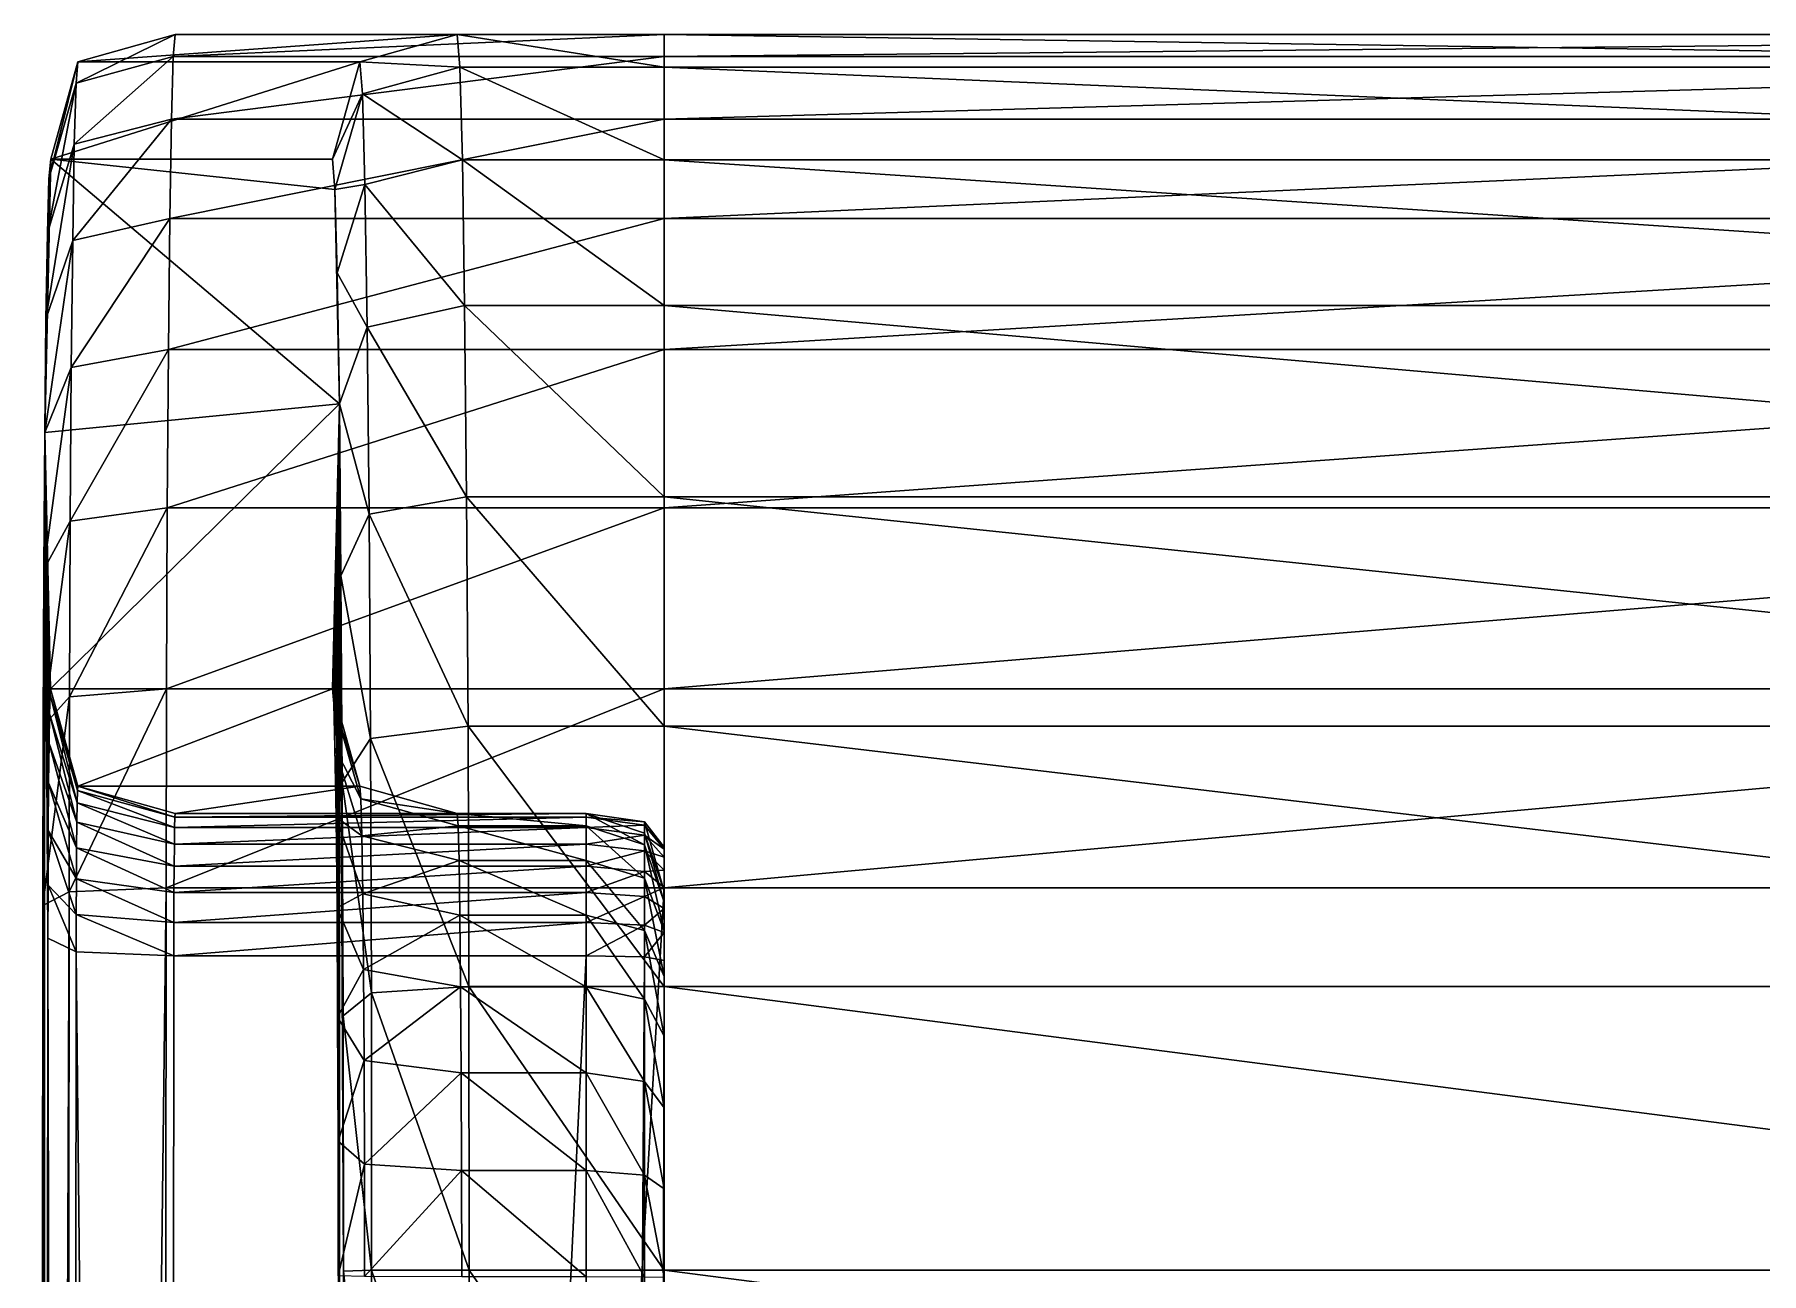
# Model space of a CAD drawing. Header units: metres. Extents: x -3624 to 1108, y -1406 to 909.
# Drawn here: x 1063.19 to 1085.36, y 893.55 to 909.46 of the extents above; entities that cross this region are included whole.
import ezdxf

# ---------------------------------------------------------------- set-up
doc = ezdxf.new("R2010")
doc.units = ezdxf.units.M

msp = doc.modelspace()

# ---------------------------------------------------------------- linework, layer by layer
for points in [[(1063.723, 908.832, 369.172), (1063.748, 909.108, 366.638), (1064.998, 909.458, 366.669)], [(1064.998, 909.458, 366.669), (1064.972, 909.176, 369.26), (1063.723, 908.832, 369.172)], [(1063.748, 909.108, 366.638), (1067.365, 909.108, -1.994), (1068.616, 909.458, -2.002)], [(1068.616, 909.458, -2.002), (1064.998, 909.458, 366.669), (1063.748, 909.108, 366.638)], [(1071.273, 909.458, 366.669), (1071.273, 909.176, 369.26), (1064.972, 909.176, 369.26)], [(1064.972, 909.176, 369.26), (1064.998, 909.458, 366.669), (1071.273, 909.458, 366.669)], [(1071.273, 909.458, -2.002), (1071.273, 909.458, 366.669), (1064.998, 909.458, 366.669)], [(1064.998, 909.458, 366.669), (1068.616, 909.458, -2.002), (1071.273, 909.458, -2.002)], [(1068.651, 909.04, -5.647), (1068.616, 909.458, -2.002), (1067.365, 909.108, -1.994)], [(1071.273, 909.04, -5.647), (1071.273, 909.458, -2.002), (1068.616, 909.458, -2.002)], [(1068.616, 909.458, -2.002), (1068.651, 909.04, -5.647), (1071.273, 909.04, -5.647)], [(1099.455, 909.458, 366.669), (1099.455, 909.176, 369.26), (1071.273, 909.176, 369.26)], [(1071.273, 909.176, 369.26), (1071.273, 909.458, 366.669), (1099.455, 909.458, 366.669)], [(1099.455, 909.458, -2.002), (1099.455, 909.458, 366.669), (1071.273, 909.458, 366.669)], [(1071.273, 909.458, 366.669), (1071.273, 909.458, -2.002), (1099.455, 909.458, -2.002)], [(1099.455, 909.04, -5.647), (1099.455, 909.458, -2.002), (1071.273, 909.458, -2.002)], [(1071.273, 909.458, -2.002), (1071.273, 909.04, -5.647), (1099.455, 909.04, -5.647)], [(1063.376, 907.604, 368.899), (1063.399, 907.858, 366.566), (1063.748, 909.108, 366.638)], [(1063.748, 909.108, 366.638), (1063.723, 908.832, 369.172), (1063.376, 907.604, 368.899)], [(1063.399, 907.858, 366.566), (1067.015, 907.858, -1.926), (1067.365, 909.108, -1.994)], [(1067.365, 909.108, -1.994), (1063.748, 909.108, 366.638), (1063.399, 907.858, 366.566)], [(1063.7, 908.05, 371.504), (1063.723, 908.832, 369.172), (1064.972, 909.176, 369.26)], [(1064.972, 909.176, 369.26), (1064.949, 908.37, 371.663), (1063.7, 908.05, 371.504)], [(1071.273, 909.176, 369.26), (1071.273, 908.37, 371.663), (1064.949, 908.37, 371.663)], [(1064.949, 908.37, 371.663), (1064.972, 909.176, 369.26), (1071.273, 909.176, 369.26)], [(1067.401, 908.697, -5.579), (1067.365, 909.108, -1.994), (1067.015, 907.858, -1.926)], [(1067.365, 909.108, -1.994), (1067.401, 908.697, -5.579), (1068.651, 909.04, -5.647)], [(1099.455, 909.176, 369.26), (1099.455, 908.37, 371.663), (1071.273, 908.37, 371.663)], [(1071.273, 908.37, 371.663), (1071.273, 909.176, 369.26), (1099.455, 909.176, 369.26)], [(1068.684, 907.849, -8.997), (1068.651, 909.04, -5.647), (1067.401, 908.697, -5.579)], [(1071.273, 907.849, -8.997), (1071.273, 909.04, -5.647), (1068.651, 909.04, -5.647)], [(1068.651, 909.04, -5.647), (1068.684, 907.849, -8.997), (1071.273, 907.849, -8.997)], [(1099.455, 907.849, -8.997), (1099.455, 909.04, -5.647), (1071.273, 909.04, -5.647)], [(1071.273, 909.04, -5.647), (1071.273, 907.849, -8.997), (1099.455, 907.849, -8.997)], [(1063.355, 906.907, 370.978), (1063.376, 907.604, 368.899), (1063.723, 908.832, 369.172)], [(1063.723, 908.832, 369.172), (1063.7, 908.05, 371.504), (1063.355, 906.907, 370.978)], [(1067.015, 907.858, -1.926), (1067.048, 907.471, -5.299), (1067.401, 908.697, -5.579)], [(1067.433, 907.532, -8.856), (1067.401, 908.697, -5.579), (1067.048, 907.471, -5.299)], [(1067.401, 908.697, -5.579), (1067.433, 907.532, -8.856), (1068.684, 907.849, -8.997)], [(1063.68, 906.814, 373.591), (1063.7, 908.05, 371.504), (1064.949, 908.37, 371.663)], [(1064.949, 908.37, 371.663), (1064.927, 907.097, 373.813), (1063.68, 906.814, 373.591)], [(1071.273, 908.37, 371.663), (1071.273, 907.097, 373.813), (1064.927, 907.097, 373.813)], [(1064.927, 907.097, 373.813), (1064.949, 908.37, 371.663), (1071.273, 908.37, 371.663)], [(1099.455, 908.37, 371.663), (1099.455, 907.097, 373.813), (1071.273, 907.097, 373.813)], [(1071.273, 907.097, 373.813), (1071.273, 908.37, 371.663), (1099.455, 908.37, 371.663)], [(1063.337, 905.805, 372.839), (1063.355, 906.907, 370.978), (1063.7, 908.05, 371.504)], [(1063.7, 908.05, 371.504), (1063.68, 906.814, 373.591), (1063.337, 905.805, 372.839)], [(1063.399, 907.858, 366.566), (1063.355, 906.907, 370.978), (1063.321, 904.349, 374.429)], [(1067.104, 904.719, -10.972), (1063.399, 907.858, 366.566), (1063.321, 904.349, 374.429)], [(1063.399, 907.858, 366.566), (1063.376, 907.604, 368.899), (1063.355, 906.907, 370.978)], [(1067.048, 907.471, -5.299), (1067.015, 907.858, -1.926), (1063.399, 907.858, 366.566)], [(1067.104, 904.719, -10.972), (1067.048, 907.471, -5.299), (1063.399, 907.858, 366.566)], [(1068.713, 905.978, -11.958), (1068.684, 907.849, -8.997), (1067.433, 907.532, -8.856)], [(1071.273, 905.978, -11.958), (1071.273, 907.849, -8.997), (1068.684, 907.849, -8.997)], [(1068.684, 907.849, -8.997), (1068.713, 905.978, -11.958), (1071.273, 905.978, -11.958)], [(1099.455, 905.978, -11.958), (1099.455, 907.849, -8.997), (1071.273, 907.849, -8.997)], [(1071.273, 907.849, -8.997), (1071.273, 905.978, -11.958), (1099.455, 905.978, -11.958)], [(1067.048, 907.471, -5.299), (1067.077, 906.401, -8.309), (1067.433, 907.532, -8.856)], [(1067.104, 904.719, -10.972), (1067.077, 906.401, -8.309), (1067.048, 907.471, -5.299)], [(1067.461, 905.703, -11.752), (1067.433, 907.532, -8.856), (1067.077, 906.401, -8.309)], [(1067.433, 907.532, -8.856), (1067.461, 905.703, -11.752), (1068.713, 905.978, -11.958)], [(1063.355, 906.907, 370.978), (1063.337, 905.805, 372.839), (1063.321, 904.349, 374.429)], [(1063.662, 905.182, 375.372), (1063.68, 906.814, 373.591), (1064.927, 907.097, 373.813)], [(1064.927, 907.097, 373.813), (1064.91, 905.416, 375.648), (1063.662, 905.182, 375.372)], [(1071.273, 907.097, 373.813), (1071.273, 905.416, 375.648), (1064.91, 905.416, 375.648)], [(1064.91, 905.416, 375.648), (1064.927, 907.097, 373.813), (1071.273, 907.097, 373.813)], [(1099.455, 907.097, 373.813), (1099.455, 905.416, 375.648), (1071.273, 905.416, 375.648)], [(1071.273, 905.416, 375.648), (1071.273, 907.097, 373.813), (1099.455, 907.097, 373.813)], [(1063.321, 904.349, 374.429), (1063.337, 905.805, 372.839), (1063.68, 906.814, 373.591)], [(1063.68, 906.814, 373.591), (1063.662, 905.182, 375.372), (1063.321, 904.349, 374.429)], [(1067.077, 906.401, -8.309), (1067.104, 904.719, -10.972), (1067.461, 905.703, -11.752)], [(1068.738, 903.524, -14.435), (1068.713, 905.978, -11.958), (1067.461, 905.703, -11.752)], [(1071.273, 903.524, -14.435), (1071.273, 905.978, -11.958), (1068.713, 905.978, -11.958)], [(1068.713, 905.978, -11.958), (1068.738, 903.524, -14.435), (1071.273, 903.524, -14.435)], [(1099.455, 903.524, -14.435), (1099.455, 905.978, -11.958), (1071.273, 905.978, -11.958)], [(1071.273, 905.978, -11.958), (1071.273, 903.524, -14.435), (1099.455, 903.524, -14.435)], [(1067.485, 903.302, -14.173), (1067.461, 905.703, -11.752), (1067.104, 904.719, -10.972)], [(1067.461, 905.703, -11.752), (1067.485, 903.302, -14.173), (1068.738, 903.524, -14.435)], [(1063.648, 903.21, 376.785), (1063.662, 905.182, 375.372), (1064.91, 905.416, 375.648)], [(1064.91, 905.416, 375.648), (1064.895, 903.384, 377.103), (1063.648, 903.21, 376.785)], [(1071.273, 905.416, 375.648), (1071.273, 903.384, 377.103), (1064.895, 903.384, 377.103)], [(1064.895, 903.384, 377.103), (1064.91, 905.416, 375.648), (1071.273, 905.416, 375.648)], [(1099.455, 905.416, 375.648), (1099.455, 903.384, 377.103), (1071.273, 903.384, 377.103)], [(1071.273, 903.384, 377.103), (1071.273, 905.416, 375.648), (1099.455, 905.416, 375.648)], [(1063.309, 902.59, 375.689), (1063.321, 904.349, 374.429), (1063.662, 905.182, 375.372)], [(1063.662, 905.182, 375.372), (1063.648, 903.21, 376.785), (1063.309, 902.59, 375.689)], [(1067.104, 904.719, -10.972), (1063.321, 904.349, 374.429), (1063.397, 901.059, 366.74)], [(1067.104, 904.719, -10.972), (1063.397, 901.059, 366.74), (1067.017, 901.059, -2.109)], [(1067.104, 904.719, -10.972), (1067.017, 901.059, -2.109), (1067.033, 900.87, -3.748)], [(1067.104, 904.719, -10.972), (1067.033, 900.87, -3.748), (1067.048, 900.303, -5.344)], [(1067.104, 904.719, -10.972), (1067.048, 900.303, -5.344), (1067.062, 899.413, -6.753)], [(1067.104, 904.719, -10.972), (1067.062, 899.413, -6.753), (1067.074, 898.246, -7.93)], [(1067.104, 904.719, -10.972), (1067.074, 898.246, -7.93), (1067.082, 896.845, -8.832)], [(1067.104, 904.719, -10.972), (1067.082, 896.845, -8.832), (1067.088, 895.254, -9.413)], [(1067.105, 882.355, -11.167), (1067.104, 904.719, -10.972), (1067.088, 895.254, -9.413)], [(1067.104, 904.719, -10.972), (1067.125, 902.511, -13.2), (1067.485, 903.302, -14.173)], [(1067.142, 899.863, -14.905), (1067.125, 902.511, -13.2), (1067.104, 904.719, -10.972)], [(1067.157, 893.584, -16.406), (1067.142, 899.863, -14.905), (1067.104, 904.719, -10.972)], [(1067.105, 882.355, -11.167), (1067.157, 893.584, -16.406), (1067.104, 904.719, -10.972)], [(1063.321, 904.349, 374.429), (1063.2, 785.897, 386.853), (1063.19, 771.043, 387.781)], [(1063.321, 904.349, 374.429), (1063.19, 771.043, 387.781), (1063.259, 774.42, 380.827)], [(1063.321, 904.349, 374.429), (1063.3, 900.581, 376.565), (1063.2, 785.897, 386.853)], [(1063.321, 904.349, 374.429), (1063.259, 774.42, 380.827), (1063.261, 778.05, 380.623)], [(1063.321, 904.349, 374.429), (1063.261, 778.05, 380.623), (1063.263, 781.677, 380.374)], [(1063.321, 904.349, 374.429), (1063.263, 781.677, 380.374), (1063.266, 785.295, 380.079)], [(1063.321, 904.349, 374.429), (1063.266, 785.295, 380.079), (1063.363, 897.858, 370.232)], [(1063.321, 904.349, 374.429), (1063.309, 902.59, 375.689), (1063.3, 900.581, 376.565)], [(1063.321, 904.349, 374.429), (1063.363, 897.858, 370.232), (1063.364, 898.539, 370.097)], [(1063.321, 904.349, 374.429), (1063.364, 898.539, 370.097), (1063.367, 899.24, 369.791)], [(1063.321, 904.349, 374.429), (1063.367, 899.24, 369.791), (1063.371, 899.852, 369.353)], [(1063.321, 904.349, 374.429), (1063.371, 899.852, 369.353), (1063.377, 900.357, 368.802)], [(1063.321, 904.349, 374.429), (1063.377, 900.357, 368.802), (1063.383, 900.74, 368.155)], [(1063.321, 904.349, 374.429), (1063.383, 900.74, 368.155), (1063.39, 900.983, 367.43)], [(1063.321, 904.349, 374.429), (1063.39, 900.983, 367.43), (1063.397, 901.059, 366.74)], [(1063.639, 900.956, 377.768), (1063.648, 903.21, 376.785), (1064.895, 903.384, 377.103)], [(1064.895, 903.384, 377.103), (1064.885, 901.061, 378.116), (1063.639, 900.956, 377.768)], [(1071.273, 903.384, 377.103), (1071.273, 901.061, 378.116), (1064.885, 901.061, 378.116)], [(1064.885, 901.061, 378.116), (1064.895, 903.384, 377.103), (1071.273, 903.384, 377.103)], [(1068.756, 900.579, -16.331), (1068.738, 903.524, -14.435), (1067.485, 903.302, -14.173)], [(1071.273, 900.579, -16.331), (1071.273, 903.524, -14.435), (1068.738, 903.524, -14.435)], [(1068.738, 903.524, -14.435), (1068.756, 900.579, -16.331), (1071.273, 900.579, -16.331)], [(1099.455, 900.579, -16.331), (1099.455, 903.524, -14.435), (1071.273, 903.524, -14.435)], [(1071.273, 903.524, -14.435), (1071.273, 900.579, -16.331), (1099.455, 900.579, -16.331)], [(1099.455, 903.384, 377.103), (1099.455, 901.061, 378.116), (1071.273, 901.061, 378.116)], [(1071.273, 901.061, 378.116), (1071.273, 903.384, 377.103), (1099.455, 903.384, 377.103)], [(1063.3, 900.581, 376.565), (1063.309, 902.59, 375.689), (1063.648, 903.21, 376.785)], [(1063.648, 903.21, 376.785), (1063.639, 900.956, 377.768), (1063.3, 900.581, 376.565)], [(1067.503, 900.422, -16.027), (1067.485, 903.302, -14.173), (1067.125, 902.511, -13.2)], [(1067.485, 903.302, -14.173), (1067.503, 900.422, -16.027), (1068.756, 900.579, -16.331)], [(1067.125, 902.511, -13.2), (1067.142, 899.863, -14.905), (1067.503, 900.422, -16.027)], [(1063.296, 898.278, 377.021), (1063.3, 900.581, 376.565), (1063.639, 900.956, 377.768)], [(1063.639, 900.956, 377.768), (1063.634, 898.455, 378.264), (1063.296, 898.278, 377.021)], [(1063.39, 900.983, 367.43), (1063.383, 900.74, 368.155), (1063.738, 899.597, 367.635)], [(1063.397, 901.059, 366.74), (1063.39, 900.983, 367.43), (1063.743, 899.755, 367.164)], [(1063.738, 899.597, 367.635), (1063.743, 899.755, 367.164), (1063.39, 900.983, 367.43)], [(1063.743, 899.755, 367.164), (1063.748, 899.809, 366.676), (1063.397, 901.059, 366.74)], [(1067.017, 901.059, -2.109), (1063.397, 901.059, 366.74), (1063.748, 899.809, 366.676)], [(1063.634, 898.455, 378.264), (1063.639, 900.956, 377.768), (1064.885, 901.061, 378.116)], [(1064.885, 901.061, 378.116), (1064.88, 898.504, 378.623), (1063.634, 898.455, 378.264)], [(1063.748, 899.809, 366.676), (1067.366, 899.809, -2.034), (1067.017, 901.059, -2.109)], [(1071.273, 901.061, 378.116), (1071.273, 898.504, 378.623), (1064.88, 898.504, 378.623)], [(1064.88, 898.504, 378.623), (1064.885, 901.061, 378.116), (1071.273, 901.061, 378.116)], [(1067.033, 900.87, -3.748), (1067.017, 901.059, -2.109), (1067.366, 899.809, -2.034)], [(1099.455, 901.061, 378.116), (1099.455, 898.504, 378.623), (1071.273, 898.504, 378.623)], [(1071.273, 898.504, 378.623), (1071.273, 901.061, 378.116), (1099.455, 901.061, 378.116)], [(1063.383, 900.74, 368.155), (1063.377, 900.357, 368.802), (1063.734, 899.347, 368.057)], [(1063.734, 899.347, 368.057), (1063.738, 899.597, 367.635), (1063.383, 900.74, 368.155)], [(1067.366, 899.809, -2.034), (1067.38, 899.645, -3.46), (1067.033, 900.87, -3.748)], [(1067.048, 900.303, -5.344), (1067.033, 900.87, -3.748), (1067.38, 899.645, -3.46)], [(1063.3, 900.581, 376.565), (1063.296, 898.278, 377.021), (1063.2, 785.897, 386.853)], [(1068.768, 897.239, -17.551), (1068.756, 900.579, -16.331), (1067.503, 900.422, -16.027)], [(1071.273, 897.239, -17.551), (1071.273, 900.579, -16.331), (1068.756, 900.579, -16.331)], [(1068.756, 900.579, -16.331), (1068.768, 897.239, -17.551), (1071.273, 897.239, -17.551)], [(1099.455, 897.239, -17.551), (1099.455, 900.579, -16.331), (1071.273, 900.579, -16.331)], [(1071.273, 900.579, -16.331), (1071.273, 897.239, -17.551), (1099.455, 897.239, -17.551)], [(1063.377, 900.357, 368.802), (1063.371, 899.852, 369.353), (1063.731, 899.018, 368.416)], [(1063.731, 899.018, 368.416), (1063.734, 899.347, 368.057), (1063.377, 900.357, 368.802)], [(1067.38, 899.645, -3.46), (1067.393, 899.171, -4.791), (1067.048, 900.303, -5.344)], [(1067.062, 899.413, -6.753), (1067.048, 900.303, -5.344), (1067.393, 899.171, -4.791)], [(1067.515, 897.156, -17.221), (1067.503, 900.422, -16.027), (1067.142, 899.863, -14.905)], [(1067.503, 900.422, -16.027), (1067.515, 897.156, -17.221), (1068.768, 897.239, -17.551)], [(1063.371, 899.852, 369.353), (1063.367, 899.24, 369.791), (1063.728, 898.62, 368.702)], [(1063.728, 898.62, 368.702), (1063.731, 899.018, 368.416), (1063.371, 899.852, 369.353)], [(1063.748, 899.809, 366.676), (1063.743, 899.755, 367.164), (1064.993, 899.412, 367.101)], [(1064.993, 899.412, 367.101), (1064.998, 899.458, 366.669), (1063.748, 899.809, 366.676)], [(1067.366, 899.809, -2.034), (1063.748, 899.809, 366.676), (1064.998, 899.458, 366.669)], [(1064.998, 899.458, 366.669), (1068.616, 899.458, -2.002), (1067.366, 899.809, -2.034)], [(1067.142, 899.863, -14.905), (1067.153, 896.861, -16.001), (1067.515, 897.156, -17.221)], [(1067.157, 893.584, -16.406), (1067.153, 896.861, -16.001), (1067.142, 899.863, -14.905)], [(1067.38, 899.645, -3.46), (1067.366, 899.809, -2.034), (1068.616, 899.458, -2.002)], [(1063.738, 899.597, 367.635), (1063.734, 899.347, 368.057), (1064.986, 899.065, 367.859)], [(1063.743, 899.755, 367.164), (1063.738, 899.597, 367.635), (1064.989, 899.277, 367.501)], [(1064.986, 899.065, 367.859), (1064.989, 899.277, 367.501), (1063.738, 899.597, 367.635)], [(1064.989, 899.277, 367.501), (1064.993, 899.412, 367.101), (1063.743, 899.755, 367.164)], [(1068.616, 899.458, -2.002), (1068.629, 899.302, -3.368), (1067.38, 899.645, -3.46)], [(1067.393, 899.171, -4.791), (1067.38, 899.645, -3.46), (1068.629, 899.302, -3.368)], [(1063.734, 899.347, 368.057), (1063.731, 899.018, 368.416), (1064.983, 898.784, 368.165)], [(1064.983, 898.784, 368.165), (1064.986, 899.065, 367.859), (1063.734, 899.347, 368.057)], [(1064.989, 899.277, 367.501), (1070.273, 899.277, 367.501), (1070.273, 899.412, 367.101)], [(1070.273, 899.412, 367.101), (1064.993, 899.412, 367.101), (1064.989, 899.277, 367.501)], [(1064.993, 899.412, 367.101), (1070.273, 899.412, 367.101), (1070.273, 899.458, 366.669)], [(1070.273, 899.458, 366.669), (1064.998, 899.458, 366.669), (1064.993, 899.412, 367.101)], [(1064.998, 899.458, 366.669), (1070.273, 899.458, 366.669), (1070.273, 899.458, -2.002)], [(1070.273, 899.458, -2.002), (1068.616, 899.458, -2.002), (1064.998, 899.458, 366.669)], [(1067.393, 899.171, -4.791), (1067.404, 898.429, -5.966), (1067.062, 899.413, -6.753)], [(1067.074, 898.246, -7.93), (1067.062, 899.413, -6.753), (1067.404, 898.429, -5.966)], [(1068.616, 899.458, -2.002), (1070.273, 899.458, -2.002), (1070.273, 899.302, -3.368)], [(1070.273, 899.302, -3.368), (1068.629, 899.302, -3.368), (1068.616, 899.458, -2.002)], [(1071.023, 899.35, 366.663), (1070.273, 899.458, 366.669), (1070.273, 899.412, 367.101)], [(1070.273, 899.458, 366.669), (1071.023, 899.35, 366.663), (1071.023, 899.208, -1.987)], [(1071.023, 899.208, -1.987), (1070.273, 899.458, -2.002), (1070.273, 899.458, 366.669)], [(1070.273, 899.458, -2.002), (1071.023, 899.208, -1.987), (1071.023, 899.057, -3.311)], [(1071.023, 899.057, -3.311), (1070.273, 899.302, -3.368), (1070.273, 899.458, -2.002)], [(1071.023, 899.308, 367.078), (1070.273, 899.412, 367.101), (1070.273, 899.277, 367.501)], [(1070.273, 899.412, 367.101), (1071.023, 899.308, 367.078), (1071.023, 899.35, 366.663)], [(1071.273, 899.025, 366.645), (1071.023, 899.35, 366.663), (1071.023, 899.308, 367.078)], [(1071.023, 899.35, 366.663), (1071.273, 899.025, 366.645), (1071.273, 898.458, -1.944)], [(1071.273, 898.458, -1.944), (1071.023, 899.208, -1.987), (1071.023, 899.35, 366.663)], [(1063.367, 899.24, 369.791), (1063.364, 898.539, 370.097), (1063.726, 898.164, 368.9)], [(1063.726, 898.164, 368.9), (1063.728, 898.62, 368.702), (1063.367, 899.24, 369.791)], [(1064.986, 899.065, 367.859), (1070.273, 899.065, 367.859), (1070.273, 899.277, 367.501)], [(1070.273, 899.277, 367.501), (1064.989, 899.277, 367.501), (1064.986, 899.065, 367.859)], [(1068.629, 899.302, -3.368), (1068.641, 898.855, -4.625), (1067.393, 899.171, -4.791)], [(1067.404, 898.429, -5.966), (1067.393, 899.171, -4.791), (1068.641, 898.855, -4.625)], [(1068.629, 899.302, -3.368), (1070.273, 899.302, -3.368), (1070.273, 898.855, -4.625)], [(1070.273, 898.855, -4.625), (1068.641, 898.855, -4.625), (1068.629, 899.302, -3.368)], [(1070.273, 899.277, 367.501), (1071.023, 899.182, 367.458), (1071.023, 899.308, 367.078)], [(1070.273, 899.302, -3.368), (1071.023, 899.057, -3.311), (1071.023, 898.629, -4.515)], [(1071.023, 898.629, -4.515), (1070.273, 898.855, -4.625), (1070.273, 899.302, -3.368)], [(1071.023, 899.182, 367.458), (1070.273, 899.277, 367.501), (1070.273, 899.065, 367.859)], [(1070.273, 899.065, 367.859), (1071.023, 898.981, 367.798), (1071.023, 899.182, 367.458)], [(1071.273, 898.999, 367.01), (1071.023, 899.308, 367.078), (1071.023, 899.182, 367.458)], [(1071.023, 899.308, 367.078), (1071.273, 898.999, 367.01), (1071.273, 899.025, 366.645)], [(1071.023, 899.208, -1.987), (1071.273, 898.458, -1.944), (1071.273, 898.321, -3.141)], [(1071.273, 898.321, -3.141), (1071.023, 899.057, -3.311), (1071.023, 899.208, -1.987)], [(1071.273, 898.898, 367.328), (1071.023, 899.182, 367.458), (1071.023, 898.981, 367.798)], [(1071.023, 899.182, 367.458), (1071.273, 898.898, 367.328), (1071.273, 898.999, 367.01)], [(1063.731, 899.018, 368.416), (1063.728, 898.62, 368.702), (1064.981, 898.446, 368.408)], [(1064.981, 898.446, 368.408), (1064.983, 898.784, 368.165), (1063.731, 899.018, 368.416)], [(1064.983, 898.784, 368.165), (1070.273, 898.784, 368.165), (1070.273, 899.065, 367.859)], [(1070.273, 899.065, 367.859), (1064.986, 899.065, 367.859), (1064.983, 898.784, 368.165)], [(1071.023, 898.981, 367.798), (1070.273, 899.065, 367.859), (1070.273, 898.784, 368.165)], [(1070.273, 898.784, 368.165), (1071.023, 898.716, 368.088), (1071.023, 898.981, 367.798)], [(1071.023, 899.057, -3.311), (1071.273, 898.321, -3.141), (1071.273, 897.95, -4.185)], [(1071.273, 897.95, -4.185), (1071.023, 898.629, -4.515), (1071.023, 899.057, -3.311)], [(1071.273, 898.731, 367.612), (1071.023, 898.981, 367.798), (1071.023, 898.716, 368.088)], [(1071.023, 898.981, 367.798), (1071.273, 898.731, 367.612), (1071.273, 898.898, 367.328)], [(1071.273, 898.321, -3.141), (1071.273, 898.458, -1.944), (1071.273, 899.025, 366.645)], [(1071.273, 897.366, -5.108), (1071.273, 898.321, -3.141), (1071.273, 899.025, 366.645)], [(1071.273, 893.502, -6.995), (1071.273, 897.366, -5.108), (1071.273, 899.025, 366.645)], [(1071.273, 882.01, 353.706), (1071.273, 893.502, -6.995), (1071.273, 899.025, 366.645)], [(1071.273, 881.919, 354.549), (1071.273, 882.01, 353.706), (1071.273, 899.025, 366.645)], [(1071.273, 881.704, 355.386), (1071.273, 881.919, 354.549), (1071.273, 899.025, 366.645)], [(1071.273, 881.372, 356.175), (1071.273, 881.704, 355.386), (1071.273, 899.025, 366.645)], [(1071.273, 880.93, 356.906), (1071.273, 881.372, 356.175), (1071.273, 899.025, 366.645)], [(1071.273, 880.384, 357.566), (1071.273, 880.93, 356.906), (1071.273, 899.025, 366.645)], [(1071.273, 879.744, 358.146), (1071.273, 880.384, 357.566), (1071.273, 899.025, 366.645)], [(1071.273, 879.014, 358.632), (1071.273, 879.744, 358.146), (1071.273, 899.025, 366.645)], [(1071.273, 878.211, 358.984), (1071.273, 879.014, 358.632), (1071.273, 899.025, 366.645)], [(1071.273, 877.377, 359.211), (1071.273, 878.211, 358.984), (1071.273, 899.025, 366.645)], [(1071.273, 876.527, 359.313), (1071.273, 877.377, 359.211), (1071.273, 899.025, 366.645)], [(1071.273, 875.673, 359.291), (1071.273, 876.527, 359.313), (1071.273, 899.025, 366.645)], [(1071.273, 874.83, 359.143), (1071.273, 875.673, 359.291), (1071.273, 899.025, 366.645)], [(1071.273, 899.025, 366.645), (1071.273, 898.999, 367.01), (1071.273, 785.077, 377.504)], [(1071.273, 899.025, 366.645), (1071.273, 785.077, 377.504), (1071.273, 508.727, 368.046)], [(1071.273, 874.83, 359.143), (1071.273, 899.025, 366.645), (1071.273, 508.727, 368.046)], [(1071.273, 898.999, 367.01), (1071.273, 898.898, 367.328), (1071.273, 785.077, 377.504)], [(1064.981, 898.446, 368.408), (1070.273, 898.446, 368.408), (1070.273, 898.784, 368.165)], [(1070.273, 898.784, 368.165), (1064.983, 898.784, 368.165), (1064.981, 898.446, 368.408)], [(1068.641, 898.855, -4.625), (1068.652, 898.153, -5.735), (1067.404, 898.429, -5.966)], [(1068.641, 898.855, -4.625), (1070.273, 898.855, -4.625), (1070.273, 898.153, -5.735)], [(1070.273, 898.153, -5.735), (1068.652, 898.153, -5.735), (1068.641, 898.855, -4.625)], [(1070.273, 898.855, -4.625), (1071.023, 898.629, -4.515), (1071.023, 897.957, -5.578)], [(1071.023, 897.957, -5.578), (1070.273, 898.153, -5.735), (1070.273, 898.855, -4.625)], [(1071.023, 898.716, 368.088), (1070.273, 898.784, 368.165), (1070.273, 898.446, 368.408)], [(1070.273, 898.446, 368.408), (1071.023, 898.395, 368.317), (1071.023, 898.716, 368.088)], [(1071.023, 898.716, 368.088), (1071.273, 898.509, 367.855), (1071.273, 898.731, 367.612)], [(1071.273, 898.509, 367.855), (1071.023, 898.716, 368.088), (1071.023, 898.395, 368.317)], [(1071.273, 898.898, 367.328), (1071.273, 898.731, 367.612), (1071.273, 785.077, 377.504)], [(1071.273, 898.731, 367.612), (1071.273, 898.509, 367.855), (1071.273, 785.077, 377.504)], [(1063.364, 898.539, 370.097), (1063.363, 897.858, 370.232), (1063.725, 897.682, 368.996)], [(1063.725, 897.682, 368.996), (1063.726, 898.164, 368.9), (1063.364, 898.539, 370.097)], [(1063.537, 786.003, 388.102), (1063.634, 898.455, 378.264), (1064.88, 898.504, 378.623)], [(1064.88, 898.504, 378.623), (1064.784, 786.032, 388.463), (1063.537, 786.003, 388.102)], [(1063.728, 898.62, 368.702), (1063.726, 898.164, 368.9), (1064.979, 898.059, 368.577)], [(1064.979, 898.059, 368.577), (1064.981, 898.446, 368.408), (1063.728, 898.62, 368.702)], [(1071.273, 898.504, 378.623), (1071.273, 786.032, 388.463), (1064.784, 786.032, 388.463)], [(1064.784, 786.032, 388.463), (1064.88, 898.504, 378.623), (1071.273, 898.504, 378.623)], [(1071.023, 898.629, -4.515), (1071.273, 897.95, -4.185), (1071.273, 897.366, -5.108)], [(1071.273, 897.366, -5.108), (1071.023, 897.957, -5.578), (1071.023, 898.629, -4.515)], [(1071.023, 898.395, 368.317), (1071.273, 898.24, 368.046), (1071.273, 898.509, 367.855)], [(1071.273, 898.509, 367.855), (1071.273, 898.24, 368.046), (1071.273, 785.077, 377.504)], [(1099.455, 898.504, 378.623), (1099.455, 786.032, 388.463), (1071.273, 786.032, 388.463)], [(1071.273, 786.032, 388.463), (1071.273, 898.504, 378.623), (1099.455, 898.504, 378.623)], [(1063.2, 785.897, 386.853), (1063.296, 898.278, 377.021), (1063.634, 898.455, 378.264)], [(1063.634, 898.455, 378.264), (1063.537, 786.003, 388.102), (1063.2, 785.897, 386.853)], [(1064.979, 898.059, 368.577), (1070.273, 898.059, 368.577), (1070.273, 898.446, 368.408)], [(1070.273, 898.446, 368.408), (1064.981, 898.446, 368.408), (1064.979, 898.059, 368.577)], [(1067.404, 898.429, -5.966), (1067.414, 897.455, -6.949), (1067.074, 898.246, -7.93)], [(1067.082, 896.845, -8.832), (1067.074, 898.246, -7.93), (1067.414, 897.455, -6.949)], [(1067.414, 897.455, -6.949), (1067.404, 898.429, -5.966), (1068.652, 898.153, -5.735)], [(1071.023, 898.395, 368.317), (1070.273, 898.446, 368.408), (1070.273, 898.059, 368.577)], [(1070.273, 898.059, 368.577), (1071.023, 898.027, 368.476), (1071.023, 898.395, 368.317)], [(1071.273, 898.24, 368.046), (1071.023, 898.395, 368.317), (1071.023, 898.027, 368.476)], [(1071.023, 898.027, 368.476), (1071.273, 897.933, 368.174), (1071.273, 898.24, 368.046)], [(1071.273, 897.366, -5.108), (1071.273, 897.95, -4.185), (1071.273, 898.321, -3.141)], [(1071.273, 898.24, 368.046), (1071.273, 897.933, 368.174), (1071.273, 785.077, 377.504)], [(1063.726, 898.164, 368.9), (1063.725, 897.682, 368.996), (1064.978, 897.632, 368.661)], [(1064.978, 897.632, 368.661), (1064.979, 898.059, 368.577), (1063.726, 898.164, 368.9)], [(1064.978, 897.632, 368.661), (1070.273, 897.632, 368.661), (1070.273, 898.059, 368.577)], [(1070.273, 898.059, 368.577), (1064.979, 898.059, 368.577), (1064.978, 897.632, 368.661)], [(1068.652, 898.153, -5.735), (1068.661, 897.233, -6.663), (1067.414, 897.455, -6.949)], [(1068.652, 898.153, -5.735), (1070.273, 898.153, -5.735), (1070.273, 897.233, -6.663)], [(1070.273, 897.233, -6.663), (1068.661, 897.233, -6.663), (1068.652, 898.153, -5.735)], [(1070.273, 898.153, -5.735), (1071.023, 897.957, -5.578), (1071.023, 897.075, -6.468)], [(1071.023, 897.075, -6.468), (1070.273, 897.233, -6.663), (1070.273, 898.153, -5.735)], [(1071.023, 898.027, 368.476), (1070.273, 898.059, 368.577), (1070.273, 897.632, 368.661)], [(1070.273, 897.632, 368.661), (1071.023, 897.617, 368.554), (1071.023, 898.027, 368.476)], [(1071.273, 897.933, 368.174), (1071.023, 898.027, 368.476), (1071.023, 897.617, 368.554)], [(1063.363, 897.858, 370.232), (1063.266, 785.295, 380.079), (1063.628, 785.19, 378.837)], [(1063.628, 785.19, 378.837), (1063.725, 897.682, 368.996), (1063.363, 897.858, 370.232)], [(1071.023, 897.957, -5.578), (1071.273, 897.366, -5.108), (1071.273, 896.6, -5.882)], [(1071.273, 896.6, -5.882), (1071.023, 897.075, -6.468), (1071.023, 897.957, -5.578)], [(1071.023, 897.617, 368.554), (1071.273, 897.571, 368.231), (1071.273, 897.933, 368.174)], [(1071.273, 897.933, 368.174), (1071.273, 897.571, 368.231), (1071.273, 785.077, 377.504)], [(1063.725, 897.682, 368.996), (1063.628, 785.19, 378.837), (1064.882, 785.161, 378.501)], [(1064.882, 785.161, 378.501), (1064.978, 897.632, 368.661), (1063.725, 897.682, 368.996)], [(1064.882, 785.161, 378.501), (1070.273, 785.161, 378.501), (1070.273, 897.632, 368.661)], [(1070.273, 897.632, 368.661), (1064.978, 897.632, 368.661), (1064.882, 785.161, 378.501)], [(1071.023, 897.617, 368.554), (1070.273, 897.632, 368.661), (1070.273, 785.161, 378.501)], [(1070.273, 785.161, 378.501), (1071.023, 785.14, 378.252), (1071.023, 897.617, 368.554)], [(1071.273, 897.571, 368.231), (1071.023, 897.617, 368.554), (1071.023, 785.14, 378.252)], [(1071.023, 785.14, 378.252), (1071.273, 785.077, 377.504), (1071.273, 897.571, 368.231)], [(1067.414, 897.455, -6.949), (1067.421, 896.286, -7.702), (1067.082, 896.845, -8.832)], [(1067.421, 896.286, -7.702), (1067.414, 897.455, -6.949), (1068.661, 897.233, -6.663)], [(1071.273, 895.681, -6.473), (1071.273, 896.6, -5.882), (1071.273, 897.366, -5.108)], [(1071.273, 893.502, -6.995), (1071.273, 895.681, -6.473), (1071.273, 897.366, -5.108)], [(1067.519, 893.595, -17.661), (1067.515, 897.156, -17.221), (1067.153, 896.861, -16.001)], [(1068.661, 897.233, -6.663), (1068.668, 896.129, -7.374), (1067.421, 896.286, -7.702)], [(1068.773, 893.598, -18.001), (1068.768, 897.239, -17.551), (1067.515, 897.156, -17.221)], [(1067.515, 897.156, -17.221), (1067.519, 893.595, -17.661), (1068.773, 893.598, -18.001)], [(1068.661, 897.233, -6.663), (1070.273, 897.233, -6.663), (1070.273, 896.129, -7.374)], [(1070.273, 896.129, -7.374), (1068.668, 896.129, -7.374), (1068.661, 897.233, -6.663)], [(1071.273, 893.598, -18.001), (1071.273, 897.239, -17.551), (1068.768, 897.239, -17.551)], [(1068.768, 897.239, -17.551), (1068.773, 893.598, -18.001), (1071.273, 893.598, -18.001)], [(1070.273, 897.233, -6.663), (1071.023, 897.075, -6.468), (1071.023, 896.017, -7.149)], [(1071.023, 896.017, -7.149), (1070.273, 896.129, -7.374), (1070.273, 897.233, -6.663)], [(1099.455, 893.598, -18.001), (1099.455, 897.239, -17.551), (1071.273, 897.239, -17.551)], [(1071.273, 897.239, -17.551), (1071.273, 893.598, -18.001), (1099.455, 893.598, -18.001)], [(1071.023, 897.075, -6.468), (1071.273, 896.6, -5.882), (1071.273, 895.681, -6.473)], [(1071.273, 895.681, -6.473), (1071.023, 896.017, -7.149), (1071.023, 897.075, -6.468)], [(1067.088, 895.254, -9.413), (1067.082, 896.845, -8.832), (1067.421, 896.286, -7.702)], [(1067.153, 896.861, -16.001), (1067.157, 893.584, -16.406), (1067.519, 893.595, -17.661)], [(1067.421, 896.286, -7.702), (1067.426, 894.959, -8.187), (1067.088, 895.254, -9.413)], [(1067.426, 894.959, -8.187), (1067.421, 896.286, -7.702), (1068.668, 896.129, -7.374)], [(1068.668, 896.129, -7.374), (1068.673, 894.876, -7.832), (1067.426, 894.959, -8.187)], [(1068.668, 896.129, -7.374), (1070.273, 896.129, -7.374), (1070.273, 894.876, -7.832)], [(1070.273, 894.876, -7.832), (1068.673, 894.876, -7.832), (1068.668, 896.129, -7.374)], [(1070.273, 896.129, -7.374), (1071.023, 896.017, -7.149), (1071.023, 894.817, -7.588)], [(1071.023, 894.817, -7.588), (1070.273, 894.876, -7.832), (1070.273, 896.129, -7.374)], [(1071.023, 896.017, -7.149), (1071.273, 895.681, -6.473), (1071.273, 894.64, -6.854)], [(1071.273, 894.64, -6.854), (1071.023, 894.817, -7.588), (1071.023, 896.017, -7.149)], [(1071.273, 893.502, -6.995), (1071.273, 894.64, -6.854), (1071.273, 895.681, -6.473)], [(1067.09, 893.525, -9.627), (1067.088, 895.254, -9.413), (1067.426, 894.959, -8.187)], [(1067.105, 882.355, -11.167), (1067.088, 895.254, -9.413), (1067.09, 893.525, -9.627)], [(1067.426, 894.959, -8.187), (1067.428, 893.514, -8.366), (1067.09, 893.525, -9.627)], [(1067.428, 893.514, -8.366), (1067.426, 894.959, -8.187), (1068.673, 894.876, -7.832)], [(1068.673, 894.876, -7.832), (1068.675, 893.511, -8.001), (1067.428, 893.514, -8.366)], [(1068.673, 894.876, -7.832), (1070.273, 894.876, -7.832), (1070.273, 893.511, -8.001)], [(1070.273, 893.511, -8.001), (1068.675, 893.511, -8.001), (1068.673, 894.876, -7.832)], [(1070.273, 894.876, -7.832), (1071.023, 894.817, -7.588), (1071.023, 893.508, -7.75)], [(1071.023, 893.508, -7.75), (1070.273, 893.511, -8.001), (1070.273, 894.876, -7.832)], [(1071.023, 894.817, -7.588), (1071.273, 894.64, -6.854), (1071.273, 893.502, -6.995)], [(1071.273, 893.502, -6.995), (1071.023, 893.508, -7.75), (1071.023, 894.817, -7.588)], [(1067.105, 882.355, -11.167), (1067.143, 887.28, -15.014), (1067.157, 893.584, -16.406)], [(1067.143, 887.28, -15.014), (1067.153, 890.299, -16.059), (1067.157, 893.584, -16.406)], [(1067.157, 893.584, -16.406), (1067.153, 890.299, -16.059), (1067.515, 890.026, -17.283)], [(1067.515, 890.026, -17.283), (1067.519, 893.595, -17.661), (1067.157, 893.584, -16.406)], [(1067.519, 893.595, -17.661), (1067.515, 890.026, -17.283), (1068.769, 889.949, -17.615)], [(1068.769, 889.949, -17.615), (1068.773, 893.598, -18.001), (1067.519, 893.595, -17.661)], [(1068.773, 893.598, -18.001), (1068.769, 889.949, -17.615), (1071.273, 889.949, -17.615)], [(1071.273, 889.949, -17.615), (1071.273, 893.598, -18.001), (1068.773, 893.598, -18.001)], [(1099.455, 889.949, -17.615), (1099.455, 893.598, -18.001), (1071.273, 893.598, -18.001)], [(1071.273, 893.598, -18.001), (1071.273, 889.949, -17.615), (1099.455, 889.949, -17.615)]]:
    msp.add_3dface(points)

doc.saveas('drawing.dxf')
